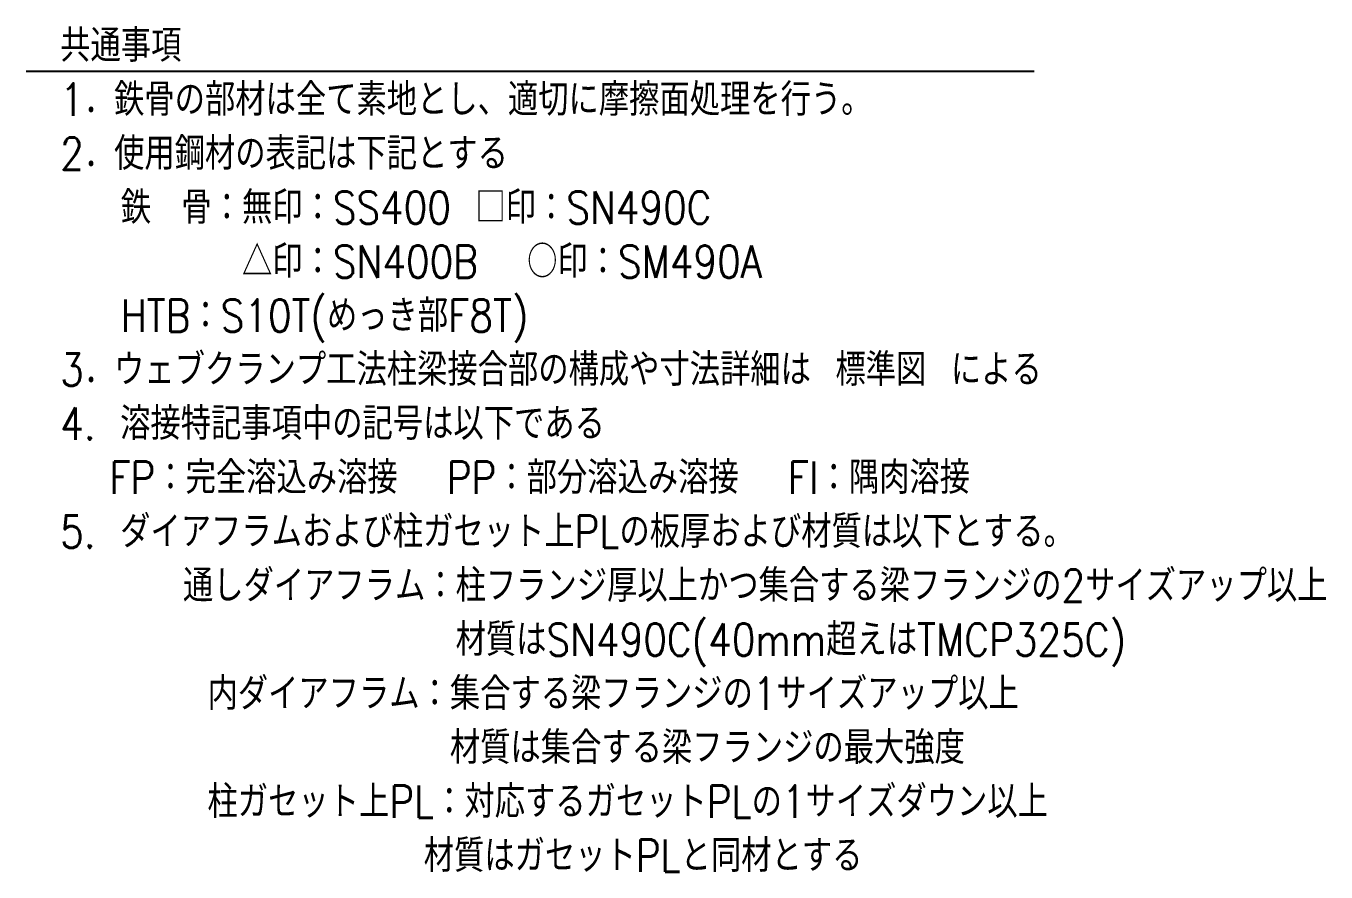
# Model space of a CAD drawing. Extents: x -668440 to 1010955, y -1678500 to 210463.
# Drawn here: x -141569 to -101448, y -857476 to -831364 of the extents above; entities that cross this region are included whole.
import ezdxf

# ---------------------------------------------------------------- set-up
doc = ezdxf.new("R2010")
doc.units = 0
doc.header["$MEASUREMENT"] = 0
doc.layers.add('注記', color=3, linetype='CONTINUOUS')
doc.styles.add('DRACAD', font='txt', dxfattribs={"width": 0.85, "bigfont": 'extfont2'})

msp = doc.modelspace()

# ---------------------------------------------------------------- linework, layer by layer
at = {"layer": '注記', "ltscale": 10}
msp.add_line((-110457.45436, -832767.57172), (-141568.56547, -832767.57172), dxfattribs=at)

# ---------------------------------------------------------------- texts
at = {"layer": '注記', "insert": (-140513.00992, -831467.57172), "char_height": 1000, "width": 47199.9999525, "attachment_point": 1, "style": 'DRACAD'}
msp.add_mtext('共通事項\\P1．鉄骨の部材は全て素地とし、適切に摩擦面処理を行う。\\P2．使用鋼材の表記は下記とする\\P\u3000\u3000鉄\u3000骨：無印：SS400 □印：SN490C\\P\u3000\u3000\u3000\u3000\u3000\u3000△印：SN400B  ○印：SM490A\\P\u3000\u3000HTB：S10T(めっき部F8T)\\P3．ウェブクランプ工法柱梁接合部の構成や寸法詳細は 標準図 による\\P4. 溶接特記事項中の記号は以下である\\P  FP：完全溶込み溶接  PP：部分溶込み溶接  FI：隅肉溶接\\P5. ダイアフラムおよび柱ガセット上PLの板厚および材質は以下とする。\\P     通しダイアフラム：柱フランジ厚以上かつ集合する梁フランジの2サイズアップ以上\\P\u3000\u3000\u3000\u3000\u3000\u3000\u3000\u3000\u3000     材質はSN490C(40mm超えはTMCP325C)\\P      内ダイアフラム：集合する梁フランジの1サイズアップ以上\\P\u3000\u3000\u3000\u3000\u3000\u3000\u3000\u3000      材質は集合する梁フランジの最大強度\\P      柱ガセット上PL：対応するガセットPLの1サイズダウン以上\\P\u3000\u3000\u3000\u3000\u3000\u3000\u3000\u3000\u3000\u3000\u3000\u3000材質はガセットPLと同材とする', dxfattribs=at)

doc.saveas('drawing.dxf')
